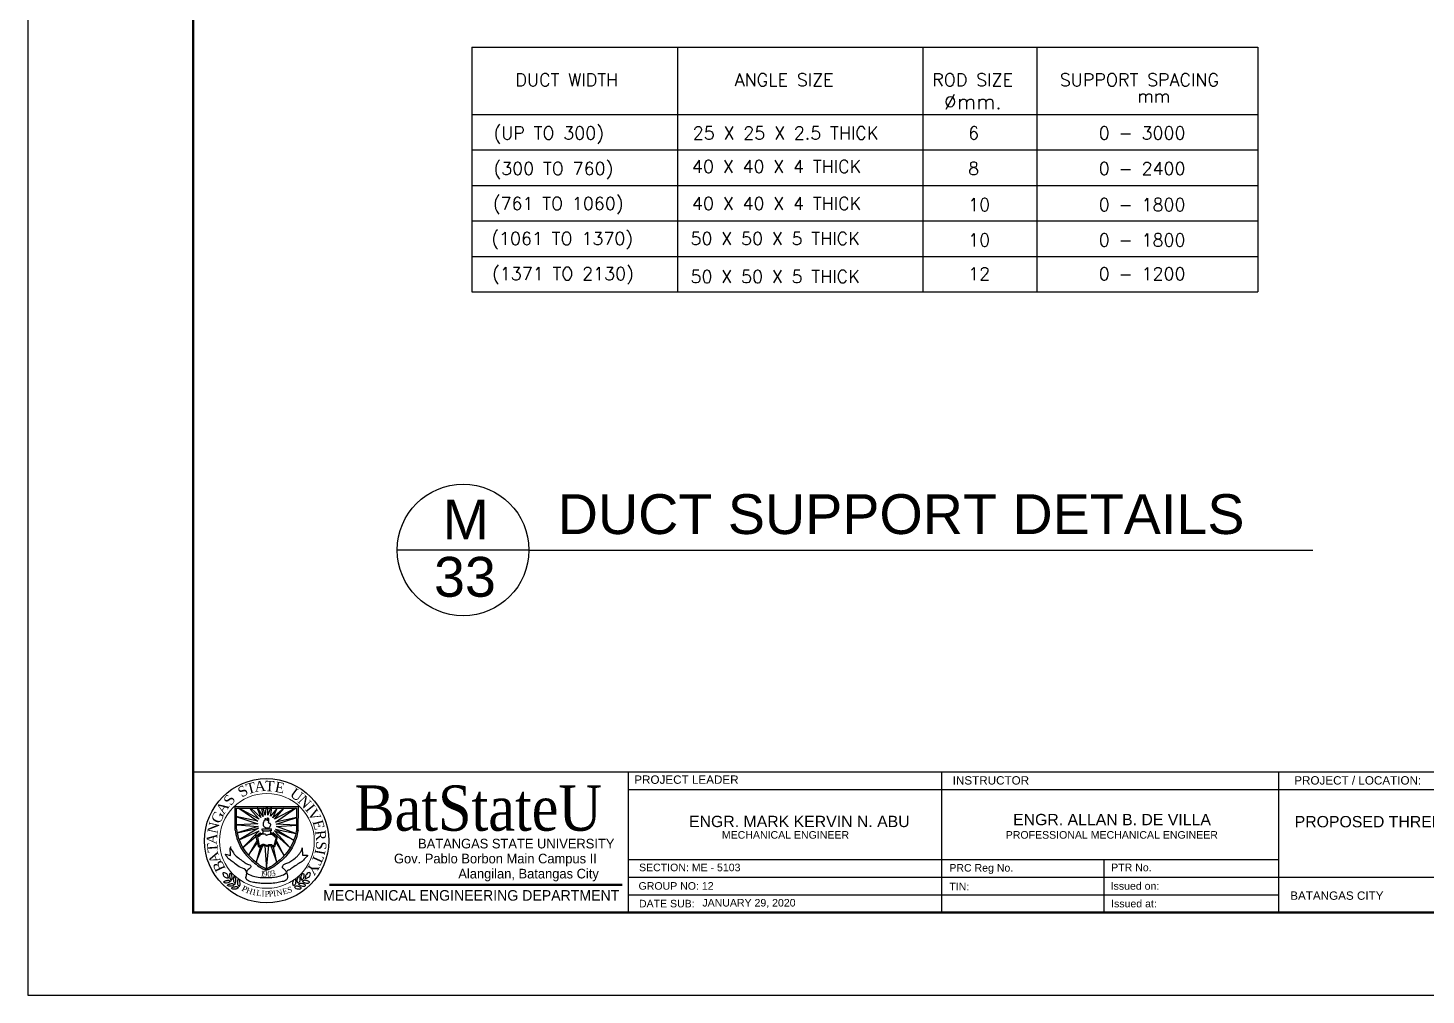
# Model space of a CAD drawing. Header units: millimetres. Extents: x 0 to 529, y -2 to 262.
# Drawn here: x 218.6 to 269.5, y 94.5 to 129.7 of the extents above; entities that cross this region are included whole.
import ezdxf
from ezdxf.enums import TextEntityAlignment as Align

# ---------------------------------------------------------------- set-up
doc = ezdxf.new("R2010")
doc.units = ezdxf.units.MM
for name, color, linetype in [('L', 7, 'Continuous'), ('template', 7, 'Continuous'), ('text', 7, 'Continuous')]:
    doc.layers.add(name, color=color, linetype=linetype)
doc.styles.add('arial', font='arial.ttf')
doc.styles.add('CGOTHIC', font='GOTHIC.TTF')
doc.styles.add('GARAMOND', font='GARA.TTF')
doc.styles.add('ROMANC', font='romans.shx', dxfattribs={"width": 0.65, "height": 200})
doc.styles.get("Standard").update_dxf_attribs({"font": 'arial.ttf'})

msp = doc.modelspace()

# ---------------------------------------------------------------- linework, layer by layer
for q in [(232.017, 110.72), (265.374, 110.72)]:
    msp.add_line((236.812, 110.72), q)
msp.add_circle((234.415, 110.72), 2.398)
at = {"layer": 'L'}
for p, q in [((234.728, 129.039), (263.371, 129.039)), ((234.728, 129.039), (234.728, 120.127)), ((242.222, 129.039), (242.222, 120.127)), ((251.163, 129.039), (251.163, 120.127)), ((255.309, 129.039), (255.309, 120.127)), ((263.371, 129.039), (263.371, 120.127)), ((234.728, 126.594), (263.371, 126.594)), ((234.728, 125.301), (263.371, 125.301)), ((234.728, 124.007), (263.371, 124.007)), ((234.728, 122.714), (263.371, 122.714)), ((234.728, 121.42), (263.371, 121.42)), ((234.728, 120.127), (263.371, 120.127))]:
    msp.add_line(p, q, dxfattribs=at)
at = {"layer": 'template'}
for p, q in [((218.564, 164.9), (218.564, 94.504)), ((224.581, 102.633), (314.832, 102.633)), ((240.427, 102.634), (240.427, 97.513)), ((240.427, 102.633), (240.427, 97.513)), ((251.837, 102.634), (251.837, 97.513)), ((251.837, 102.633), (251.837, 97.513)), ((264.127, 97.513), (264.127, 102.633)), ((240.427, 101.993), (296.998, 101.993)), ((226.107, 101.377), (228.419, 101.373)), ((226.107, 100.51), (226.107, 101.377)), ((228.403, 100.51), (228.419, 101.373)), ((226.932, 100.841), (226.134, 101.015)), ((226.134, 101.015), (226.932, 100.738)), ((226.156, 101.314), (228.354, 101.314)), ((226.156, 100.545), (226.156, 101.314)), ((226.986, 100.917), (226.248, 101.314)), ((226.248, 101.314), (226.932, 100.841)), ((226.688, 101.314), (226.655, 101.28)), ((226.655, 101.28), (226.986, 100.917)), ((227.046, 100.971), (226.688, 101.314)), ((226.938, 101.314), (226.91, 101.314)), ((226.91, 101.314), (227.046, 100.971)), ((227.127, 101.009), (226.938, 101.314)), ((227.127, 101.314), (227.07, 101.296)), ((227.07, 101.296), (227.127, 101.009)), ((227.209, 101.053), (227.127, 101.314)), ((227.231, 101.314), (227.209, 101.053)), ((227.307, 101.314), (227.231, 101.314)), ((227.404, 101.314), (227.307, 101.058)), ((227.307, 101.058), (227.307, 101.314)), ((227.643, 101.314), (227.404, 101.02)), ((227.404, 101.02), (227.442, 101.314)), ((227.442, 101.314), (227.404, 101.314)), ((227.893, 101.314), (227.486, 100.966)), ((227.486, 100.966), (227.643, 101.314)), ((228.305, 101.314), (227.545, 100.912)), ((227.545, 100.912), (227.893, 101.314)), ((227.583, 100.808), (228.305, 101.314)), ((228.354, 100.977), (227.583, 100.808)), ((227.605, 100.727), (228.354, 100.977)), ((228.354, 100.538), (228.354, 101.314)), ((226.932, 100.738), (226.183, 100.705)), ((226.183, 100.705), (226.954, 100.651)), ((226.954, 100.651), (226.183, 100.417)), ((226.183, 100.417), (226.959, 100.586)), ((226.959, 100.586), (226.257, 100.155)), ((226.257, 100.155), (226.986, 100.488)), ((226.986, 100.488), (226.39, 99.879)), ((226.39, 99.879), (227.041, 100.423)), ((227.117, 100.496), (227.117, 100.395)), ((227.396, 100.484), (227.396, 100.383)), ((228.113, 99.867), (227.48, 100.44)), ((228.251, 100.149), (227.545, 100.488)), ((227.545, 100.488), (228.113, 99.867)), ((227.583, 100.554), (228.251, 100.149)), ((227.583, 100.554), (228.321, 100.385)), ((228.354, 100.695), (227.605, 100.727)), ((227.616, 100.651), (228.354, 100.695)), ((228.321, 100.385), (227.616, 100.651)), ((225.944, 99.594), (225.934, 99.869)), ((226.905, 100.12), (226.593, 99.604)), ((226.593, 99.604), (226.916, 100.038)), ((226.871, 100.281), (226.948, 99.926)), ((226.875, 99.341), (227.122, 99.957)), ((227.03, 99.903), (226.875, 99.341)), ((226.931, 100.274), (226.989, 99.943)), ((227.187, 99.941), (227.255, 99.103)), ((227.255, 99.103), (227.339, 99.946)), ((227.41, 99.941), (227.628, 99.335)), ((227.628, 99.335), (227.507, 99.908)), ((227.607, 100.245), (227.525, 99.938)), ((227.557, 99.92), (227.652, 100.284)), ((227.589, 100.071), (227.892, 99.577)), ((227.892, 99.577), (227.621, 100.141)), ((228.552, 99.872), (228.563, 99.601)), ((225.76, 99.632), (225.944, 99.594)), ((228.563, 99.601), (228.744, 99.607)), ((240.427, 99.443), (264.127, 99.443)), ((257.761, 99.443), (257.761, 97.513)), ((240.427, 98.799), (275.904, 98.799)), ((240.427, 98.156), (250.761, 98.156)), ((240.427, 98.156), (264.127, 98.156)), ((251.837, 98.156), (262.171, 98.156)), ((218.564, 94.504), (317.84, 94.504))]:
    msp.add_line(p, q, dxfattribs=at)
at = {"layer": 'template', "linetype": 'Continuous', "ltscale": 0.5}
msp.add_line((251.837, 102.633), (251.837, 97.513), dxfattribs=at)
at = {"layer": 'template', "linetype": 'Continuous', "lineweight": 50}
msp.add_line((229.545, 98.521), (240.206, 98.521), dxfattribs=at)
at = {"layer": 'template', "linetype": 'Continuous', "const_width": 0.0853}
msp.add_lwpolyline([(224.581, 97.513), (314.832, 97.513), (314.832, 161.892), (224.581, 161.892)], close=True, dxfattribs=at)
at = {"layer": 'template'}
msp.add_circle((227.259, 100.127), 2.263, dxfattribs=at)
at = {"layer": 'template', "lineweight": 20}
for centre, radius in [((227.259, 100.127), 2.263), ((227.267, 100.121), 1.728)]:
    msp.add_circle(centre, radius, dxfattribs=at)
at = {"layer": 'template', "start_tangent": (-1, 0)}
msp.add_spline([(227.249, 100.585), (227.18, 100.623), (227.144, 100.679), (227.144, 100.742), (227.144, 100.79), (227.158, 100.815), (227.173, 100.863), (227.194, 100.858), (227.202, 100.906), (227.216, 100.942), (227.235, 100.916), (227.273, 100.882), (227.301, 100.882), (227.299, 100.921), (227.286, 100.955), (227.288, 100.967), (227.323, 100.937), (227.323, 100.91), (227.329, 100.883), (227.329, 100.854), (227.318, 100.81), (227.345, 100.769), (227.377, 100.77), (227.397, 100.718), (227.391, 100.674), (227.36, 100.615), (227.33, 100.59), (227.293, 100.583), (227.247, 100.583), (227.25, 100.583)], degree=3, dxfattribs=at)
at = {"layer": 'template'}
for points in [[(226.107, 100.51), (226.178, 100.21), (226.324, 99.874), (226.525, 99.592), (226.927, 99.228), (227.198, 99.071), (227.252, 99.055)], [(226.156, 100.545), (226.227, 100.245), (226.373, 99.908), (226.574, 99.626), (226.976, 99.263), (227.247, 99.106), (227.301, 99.089)], [(226.871, 100.281), (226.87, 100.32), (226.927, 100.328), (226.989, 100.352), (227.064, 100.39), (227.117, 100.395), (227.117, 100.419)], [(228.354, 100.545), (228.284, 100.245), (228.137, 99.908), (227.936, 99.626), (227.535, 99.263), (227.264, 99.106), (227.209, 99.089)], [(228.403, 100.51), (228.333, 100.21), (228.186, 99.874), (227.985, 99.592), (227.584, 99.228), (227.313, 99.071), (227.258, 99.055)], [(227.651, 100.28), (227.639, 100.323), (227.578, 100.308), (227.543, 100.326), (227.517, 100.358), (227.479, 100.381), (227.447, 100.404), (227.396, 100.404)], [(226.948, 99.926), (226.998, 99.891), (227.05, 99.903), (227.085, 99.94), (227.122, 99.957), (227.174, 99.957), (227.215, 99.949), (227.256, 99.928), (227.322, 99.943), (227.363, 99.954), (227.41, 99.941), (227.507, 99.908), (227.557, 99.92)], [(226.989, 99.943), (227.044, 99.943), (227.053, 99.967), (227.09, 99.987), (227.154, 100.001), (227.215, 99.972), (227.253, 99.967), (227.302, 99.97), (227.34, 99.987), (227.395, 99.993), (227.43, 99.99), (227.462, 99.967), (227.479, 99.952), (227.525, 99.938)], [(225.842, 98.763), (225.733, 98.802), (225.683, 98.88), (225.676, 98.956), (225.686, 98.969), (225.752, 98.963), (225.819, 98.903), (225.845, 98.844), (225.853, 98.789), (225.853, 98.761), (225.847, 98.761), (225.832, 98.776), (225.831, 98.776)], [(225.975, 98.688), (226.002, 98.76), (225.996, 98.85), (225.978, 98.901), (225.94, 98.936), (225.923, 98.932), (225.909, 98.884), (225.906, 98.839), (225.913, 98.788), (225.913, 98.767), (225.934, 98.733), (225.975, 98.691), (225.982, 98.691)], [(226.113, 98.569), (226.141, 98.642), (226.134, 98.731), (226.117, 98.783), (226.079, 98.817), (226.061, 98.814), (226.048, 98.766), (226.044, 98.721), (226.051, 98.669), (226.051, 98.649), (226.072, 98.614), (226.113, 98.573), (226.12, 98.573)], [(228.398, 98.58), (228.373, 98.653), (228.384, 98.742), (228.403, 98.793), (228.442, 98.826), (228.459, 98.822), (228.471, 98.773), (228.473, 98.728), (228.464, 98.677), (228.463, 98.656), (228.441, 98.623), (228.398, 98.583), (228.391, 98.583)], [(228.541, 98.692), (228.516, 98.766), (228.527, 98.855), (228.546, 98.906), (228.585, 98.938), (228.603, 98.934), (228.614, 98.886), (228.616, 98.841), (228.607, 98.789), (228.606, 98.769), (228.584, 98.735), (228.541, 98.696), (228.534, 98.696)], [(228.677, 98.761), (228.787, 98.796), (228.841, 98.872), (228.85, 98.948), (228.841, 98.961), (228.774, 98.957), (228.705, 98.9), (228.677, 98.843), (228.666, 98.788), (228.665, 98.76), (228.672, 98.76), (228.687, 98.774), (228.689, 98.774)], [(225.948, 98.652), (225.886, 98.605), (225.798, 98.586), (225.744, 98.588), (225.7, 98.615), (225.699, 98.633), (225.741, 98.659), (225.783, 98.675), (225.834, 98.683), (225.854, 98.689), (225.893, 98.679), (225.944, 98.651), (225.946, 98.644)], [(226.086, 98.533), (226.024, 98.486), (225.936, 98.468), (225.882, 98.47), (225.838, 98.497), (225.837, 98.514), (225.879, 98.541), (225.921, 98.557), (225.973, 98.565), (225.992, 98.57), (226.031, 98.56), (226.083, 98.532), (226.084, 98.525)], [(226.237, 98.426), (226.175, 98.379), (226.088, 98.361), (226.033, 98.363), (225.99, 98.389), (225.988, 98.407), (226.03, 98.434), (226.072, 98.449), (226.124, 98.457), (226.144, 98.463), (226.182, 98.453), (226.234, 98.425), (226.236, 98.418)], [(226.264, 98.462), (226.292, 98.534), (226.285, 98.624), (226.268, 98.676), (226.23, 98.71), (226.213, 98.707), (226.199, 98.658), (226.195, 98.614), (226.202, 98.562), (226.202, 98.541), (226.223, 98.507), (226.264, 98.466), (226.271, 98.466)], [(228.242, 98.479), (228.218, 98.552), (228.228, 98.641), (228.248, 98.692), (228.287, 98.725), (228.304, 98.721), (228.316, 98.672), (228.317, 98.627), (228.308, 98.576), (228.307, 98.555), (228.285, 98.522), (228.242, 98.482), (228.235, 98.483)], [(228.268, 98.441), (228.327, 98.392), (228.414, 98.37), (228.469, 98.37), (228.514, 98.395), (228.516, 98.412), (228.475, 98.44), (228.433, 98.458), (228.382, 98.468), (228.363, 98.475), (228.323, 98.466), (228.271, 98.44), (228.269, 98.434)], [(228.423, 98.542), (228.483, 98.493), (228.57, 98.471), (228.624, 98.47), (228.669, 98.495), (228.671, 98.513), (228.63, 98.541), (228.589, 98.559), (228.538, 98.569), (228.518, 98.575), (228.479, 98.567), (228.427, 98.541), (228.424, 98.535)], [(228.566, 98.655), (228.626, 98.606), (228.713, 98.583), (228.767, 98.583), (228.812, 98.608), (228.814, 98.625), (228.773, 98.654), (228.732, 98.672), (228.681, 98.682), (228.661, 98.688), (228.622, 98.68), (228.57, 98.654), (228.567, 98.647)]]:
    msp.add_spline(points, degree=3, dxfattribs=at)
for points, end_tangent in [([(226.931, 100.274), (227.006, 100.314), (227.058, 100.361), (227.111, 100.375), (227.163, 100.381), (227.215, 100.361), (227.235, 100.335), (227.256, 100.32), (227.285, 100.346), (227.351, 100.361), (227.415, 100.372), (227.485, 100.341), (227.531, 100.294), (227.589, 100.274), (227.607, 100.283), (227.607, 100.245)], (0, -1)), ([(227.103, 100.566), (227.191, 100.561), (227.282, 100.557), (227.343, 100.559), (227.398, 100.565), (227.428, 100.562), (227.429, 100.533), (227.429, 100.509), (227.418, 100.488), (227.393, 100.484), (227.342, 100.479), (227.255, 100.479), (227.15, 100.477), (227.124, 100.492), (227.094, 100.512), (227.102, 100.567), (227.102, 100.573)], (-1, 0))]:
    msp.add_spline(points, degree=3, dxfattribs=dict(at, end_tangent=end_tangent))
for points, knots in [([(225.95, 99.898), (225.899, 99.898), (226.022, 99.735), (226.08, 99.622), (226.236, 99.483), (226.411, 99.381), (226.524, 99.266), (226.708, 99.236), (226.664, 99.144), (226.617, 99.094), (226.553, 99.055), (226.504, 98.957), (226.659, 98.869), (226.835, 98.818), (227.054, 98.781), (227.233, 98.783), (227.444, 98.779), (227.679, 98.807), (227.873, 98.887), (227.98, 98.95), (227.98, 99.018), (227.923, 99.06), (227.886, 99.11), (227.82, 99.145), (227.84, 99.213), (227.901, 99.286), (228.039, 99.308), (228.182, 99.41), (228.318, 99.503), (228.42, 99.606), (228.483, 99.7), (228.539, 99.77), (228.552, 99.859), (228.552, 99.872)], [0, 0, 0, 0, 0.050157, 0.09733, 0.169415, 0.238469, 0.297382, 0.34519, 0.361609, 0.384753, 0.415402, 0.43521, 0.480082, 0.549086, 0.637593, 0.692397, 0.728181, 0.847546, 0.920378, 0.94488, 0.959291, 0.979722, 1.010309, 1.023969, 1.046254, 1.066064, 1.119081, 1.173808, 1.241086, 1.282544, 1.318293, 1.350594, 1.379885, 1.379885, 1.379885, 1.379885]), ([(225.934, 99.892), (225.938, 99.897), (225.947, 99.901), (225.959, 99.901), (225.961, 99.901)], [3.04846765, 3.04846765, 3.04846765, 3.04846765, 3.05886904, 3.06079098, 3.06079098, 3.06079098, 3.06079098]), ([(228.744, 99.607), (228.748, 99.607), (228.772, 99.602), (228.635, 99.473), (228.55, 99.363), (228.378, 99.267), (228.219, 99.16), (228.103, 99.066), (227.977, 99.025), (228.003, 98.895), (228.034, 98.791), (227.96, 98.664), (227.809, 98.635), (227.611, 98.584), (227.368, 98.565), (227.13, 98.559), (226.919, 98.592), (226.733, 98.611), (226.598, 98.66), (226.525, 98.715), (226.499, 98.764), (226.521, 98.853), (226.539, 98.94), (226.509, 99.092), (226.294, 99.136), (226.13, 99.275), (225.977, 99.393), (225.847, 99.482), (225.802, 99.57), (225.731, 99.637), (225.759, 99.633), (225.788, 99.626)], [1.525096, 1.525096, 1.525096, 1.525096, 1.532073, 1.584612, 1.633558, 1.698069, 1.768711, 1.823631, 1.856154, 1.874433, 1.942755, 1.959564, 2.013837, 2.081716, 2.168665, 2.253261, 2.318126, 2.380396, 2.439479, 2.4572, 2.470092, 2.492272, 2.543518, 2.560297, 2.639259, 2.721631, 2.780104, 2.832648, 2.871086, 2.885372, 2.911145, 2.911145, 2.911145, 2.911145]), ([(227.228, 99.435), (227.24, 99.433), (227.261, 99.43), (227.277, 99.431), (227.288, 99.435)], [0, 0, 0, 0, 0.01145534, 0.02007474, 0.02007474, 0.02007474, 0.02007474]), ([(227.228, 99.415), (227.24, 99.413), (227.261, 99.409), (227.277, 99.411), (227.288, 99.414)], [0, 0, 0, 0, 0.01145534, 0.02007474, 0.02007474, 0.02007474, 0.02007474]), ([(227.234, 99.366), (227.244, 99.367), (227.261, 99.37), (227.274, 99.369), (227.281, 99.367)], [0.00178548, 0.00178548, 0.00178548, 0.00178548, 0.01145534, 0.01823656, 0.01823656, 0.01823656, 0.01823656]), ([(227.235, 99.345), (227.245, 99.347), (227.261, 99.349), (227.273, 99.348), (227.279, 99.347)], [0.00231179, 0.00231179, 0.00231179, 0.00231179, 0.01145534, 0.0176246, 0.0176246, 0.0176246, 0.0176246])]:
    msp.add_open_spline(points, degree=3, knots=knots, dxfattribs=at)

# ---------------------------------------------------------------- texts
at = {"attachment_point": 1, "style": 'arial'}
for s, insert, char_height in [('M', (233.669, 112.556), 1.452), ('DUCT SUPPORT DETAILS', (237.862, 112.754), 1.45195), ('33', (233.355, 110.469), 1.4519)]:
    msp.add_mtext_dynamic_manual_height_columns(s, width=43.36072, gutter_width=1, heights=[0], dxfattribs=dict(at, insert=insert, char_height=char_height))
at = {"layer": 'template', "style": 'arial'}
for s, height, p in [('PROJECT LEADER', 0.30409, (240.651, 102.201)), ('INSTRUCTOR', 0.304, (252.25, 102.174)), ('PROJECT / LOCATION:', 0.30402, (264.692, 102.174)), ('PROJECT / LOCATION:', 0.30402, (264.692, 102.174)), ('PROJECT / LOCATION:', 0.30402, (264.692, 102.174)), ('ENGR. MARK KERVIN N. ABU', 0.41257, (242.645, 100.624)), ('ENGR. ALLAN B. DE VILLA', 0.41257, (254.449, 100.692)), ('PROPOSED THREE STOREY HOSPITAL', 0.41257, (264.707, 100.616)), ('MECHANICAL ENGINEER', 0.27505, (243.842, 100.203)), ('PROFESSIONAL MECHANICAL ENGINEER', 0.27505, (254.183, 100.203)), ('SECTION: ME - 5103', 0.27505, (240.825, 99.016)), ('PRC Reg No.', 0.27505, (252.128, 99.003)), ('PTR No.', 0.275, (258.023, 99.016)), ('GROUP NO: 12', 0.27505, (240.807, 98.343)), ('TIN:', 0.275, (252.128, 98.32)), ('Issued on:', 0.275, (258.004, 98.343)), ('DATE SUB:', 0.275, (240.822, 97.699)), ('JANUARY 29, 2020', 0.27505, (243.131, 97.729)), ('Issued at:', 0.275, (258.02, 97.699)), ('BATANGAS CITY', 0.30402, (264.545, 97.975))]:
    msp.add_text(s, height=height, dxfattribs=at).set_placement(p)
at = {"layer": 'template', "width": 1}
for s, height, style, p in [('BatStateU', 1.6503, 'GARAMOND', (234.965, 100.493)), ('BATANGAS STATE UNIVERSITY', 0.35128, 'CGOTHIC', (236.351, 99.847)), ('Gov. Pablo Borbon Main Campus II', 0.35128, 'CGOTHIC', (235.592, 99.302)), ('Alangilan, Batangas City', 0.35128, 'CGOTHIC', (236.8, 98.753))]:
    msp.add_text(s, height=height, dxfattribs=dict(at, style=style)).set_placement(p, align=Align.CENTER)
at = {"layer": 'template', "attachment_point": 1}
for s, insert, char_height, width, rotation in [('{\\fTimes New Roman|b0|i0|c0|p18;S}', (226.154, 102.007), 0.37713, 29.67394, 33.2318), ('{\\fTimes New Roman|b0|i0|c0|p18;T}', (226.47, 102.184), 0.37713, 29.67394, 14.448), ('{\\fTimes New Roman|b0|i0|c0|p18;A}', (226.793, 102.281), 0.37713, 29.67394, 5.7185), ('{\\fTimes New Roman|b0|i0|c0|p18;T}', (227.209, 102.315), 0.37713, 0.3193, 356.815), ('{\\fTimes New Roman|b0|i0|c0|p18;E}', (227.606, 102.287), 0.37713, 29.67394, 348.6904), ('{\\fTimes New Roman|b0|i0|c0|p18;U}', (228.298, 102.078), 0.37713, 29.67394, 323.5013), ('{\\fTimes New Roman|b0|i0|c0|p18;A}', (225.38, 101.265), 0.37713, 29.67394, 56.1104), ('{\\fTimes New Roman|b0|i0|c0|p18;S}', (225.655, 101.592), 0.37713, 29.67394, 56.1104), ('{\\fTimes New Roman|b0|i0|c0|p18;N}', (228.634, 101.821), 0.37713, 29.67394, 314.1356), ('{\\fTimes New Roman|b0|i0|c0|p18;I}', (228.935, 101.507), 0.37713, 29.67394, 308.6454), ('{\\fTimes New Roman|b0|i0|c0|p18;G}', (225.216, 100.878), 0.37713, 29.67394, 65.9347), ('{\\fTimes New Roman|b0|i0|c0|p18;V}', (229.066, 101.338), 0.37713, 29.67394, 298.2002), ('{\\fTimes New Roman|b0|i0|c0|p18;E}', (229.291, 100.926), 0.37713, 29.67394, 285.4787), ('{\\fTimes New Roman|b0|i0|c0|p18;A}', (225.061, 100.006), 0.37713, 29.67394, 85.537), ('{\\fTimes New Roman|b0|i0|c0|p18;N}', (225.092, 100.44), 0.37713, 29.67394, 77.5616), ('{\\fTimes New Roman|b0|i0|c0|p18;R}', (229.399, 100.534), 0.37713, 29.67394, 276.1995), ('{\\fTimes New Roman|b0|i0|c0|p18;T}', (225.112, 99.685), 0.37713, 29.67394, 94.2665), ('{\\fTimes New Roman|b0|i0|c0|p18;S}', (229.446, 100.092), 0.37713, 29.67394, 266.0586), ('{\\fTimes New Roman|b0|i0|c0|p18;A}', (225.246, 99.252), 0.37713, 29.67394, 110.3667), ('{\\fTimes New Roman|b0|i0|c0|p18;B}', (225.428, 98.946), 0.37713, 29.67394, 115.1841), ('{\\fTimes New Roman|b0|i0|c0|p18;T}', (229.357, 99.522), 0.37713, 29.67394, 245.978), ('{\\fTimes New Roman|b0|i0|c0|p18;I}', (229.404, 99.767), 0.37713, 29.67394, 259.8108), ('{\\fTimes New Roman|b0|i0|c0|p18;1}', (227.045, 99.051), 0.21119, 29.67394, 350.6967), ('{\\fTimes New Roman|b0|i0|c0|p18;9}', (227.126, 99.029), 0.21119, 29.67394, 359.8965), ('{\\fTimes New Roman|b0|i0|c0|p18;0}', (227.283, 99.025), 0.21119, 29.67394, 359.8965), ('{\\fTimes New Roman|b0|i0|c0|p18;3}', (227.397, 99.027), 0.21119, 29.67394, 14.5727), ('{\\fTimes New Roman|b0|i0|c0|p18;Y}', (229.207, 99.171), 0.37713, 29.67394, 237.494), ('{\\fTimes New Roman|b0|i0|c0|p18;P}', (226.423, 98.507), 0.21119, 29.67394, 333.245), ('{\\fTimes New Roman|b0|i0|c0|p18;P}', (226.429, 98.507), 0.21119, 29.67394, 333.245), ('{\\fTimes New Roman|b0|i0|c0|p18;H}', (226.555, 98.432), 0.21119, 29.67394, 342.3689), ('{\\fTimes New Roman|b0|i0|c0|p18;I}', (226.77, 98.363), 0.21119, 29.67394, 350.7446), ('{\\fTimes New Roman|b0|i0|c0|p18;L}', (226.901, 98.343), 0.21119, 29.67394, 350.6967), ('{\\fTimes New Roman|b0|i0|c0|p18;I}', (227.077, 98.31), 0.21119, 29.67394, 357.8325), ('{\\fTimes New Roman|b0|i0|c0|p18;P}', (227.183, 98.3), 0.21119, 29.67394, 359.8965), ('{\\fTimes New Roman|b0|i0|c0|p18;P}', (227.316, 98.294), 0.21119, 29.67394, 7.5162), ('{\\fTimes New Roman|b0|i0|c0|p18;I}', (227.477, 98.301), 0.21119, 29.67394, 9.0391), ('{\\fTimes New Roman|b0|i0|c0|p18;N}', (227.586, 98.311), 0.21119, 29.67394, 12.9245), ('{\\fTimes New Roman|b0|i0|c0|p18;E}', (227.809, 98.367), 0.21119, 29.67394, 14.5727), ('{\\fTimes New Roman|b0|i0|c0|p18;S}', (227.988, 98.419), 0.21119, 29.67394, 14.5727)]:
    msp.add_mtext(s, dxfattribs=dict(at, insert=insert, char_height=char_height, width=width, rotation=rotation))
at = {"layer": 'template', "linetype": 'Continuous', "lineweight": 0, "insert": (229.32, 98.328), "char_height": 0.38403, "width": 12.18966, "attachment_point": 1}
msp.add_mtext('{\\fCentury Gothic|b0|i0|c0|p34;\\C7;MECHANICAL ENGINEERING DEPARTMENT}', dxfattribs=at)
at = {"layer": 'text', "style": 'ROMANC'}
for s, height, p in [('DUCT WIDTH', 0.4668, (236.322, 127.618)), ('ANGLE SIZE', 0.4668, (244.309, 127.618)), ('ROD SIZE', 0.4668, (251.503, 127.618)), ('SUPPORT SPACING', 0.46675, (256.151, 127.618)), ('%%Cmm.', 0.5458, (251.933, 126.781)), ('mm', 0.4668, (258.975, 127.029)), ('(UP TO 300)', 0.46675, (235.524, 125.679)), ('25 X 25 X 2.5 THICK', 0.46675, (242.781, 125.679)), ('6', 0.467, (252.813, 125.679)), ('0 - 3000', 0.4668, (257.569, 125.679)), ('(300 TO 760)', 0.46675, (235.524, 124.387)), ('40 X 40 X 4 THICK', 0.46675, (242.754, 124.461)), ('8', 0.467, (252.813, 124.387)), ('0 - 2400', 0.4668, (257.569, 124.387)), ('(761 TO 1060)', 0.46675, (235.498, 123.114)), ('40 X 40 X 4 THICK', 0.46675, (242.754, 123.114)), ('10', 0.4668, (252.813, 123.07)), ('0 - 1800', 0.4668, (257.569, 123.07)), ('(1061 TO 1370)', 0.46675, (235.444, 121.836)), ('50 X 50 X 5 THICK', 0.46675, (242.701, 121.836)), ('10', 0.4668, (252.813, 121.782)), ('0 - 1800', 0.4668, (257.569, 121.782)), ('(1371 TO 2130)', 0.46675, (235.471, 120.557)), ('50 X 50 X 5 THICK', 0.46675, (242.701, 120.451)), ('12', 0.4668, (252.813, 120.551)), ('0 - 1200', 0.4668, (257.569, 120.551))]:
    msp.add_text(s, height=height, dxfattribs=at).set_placement(p)

doc.saveas('drawing.dxf')
